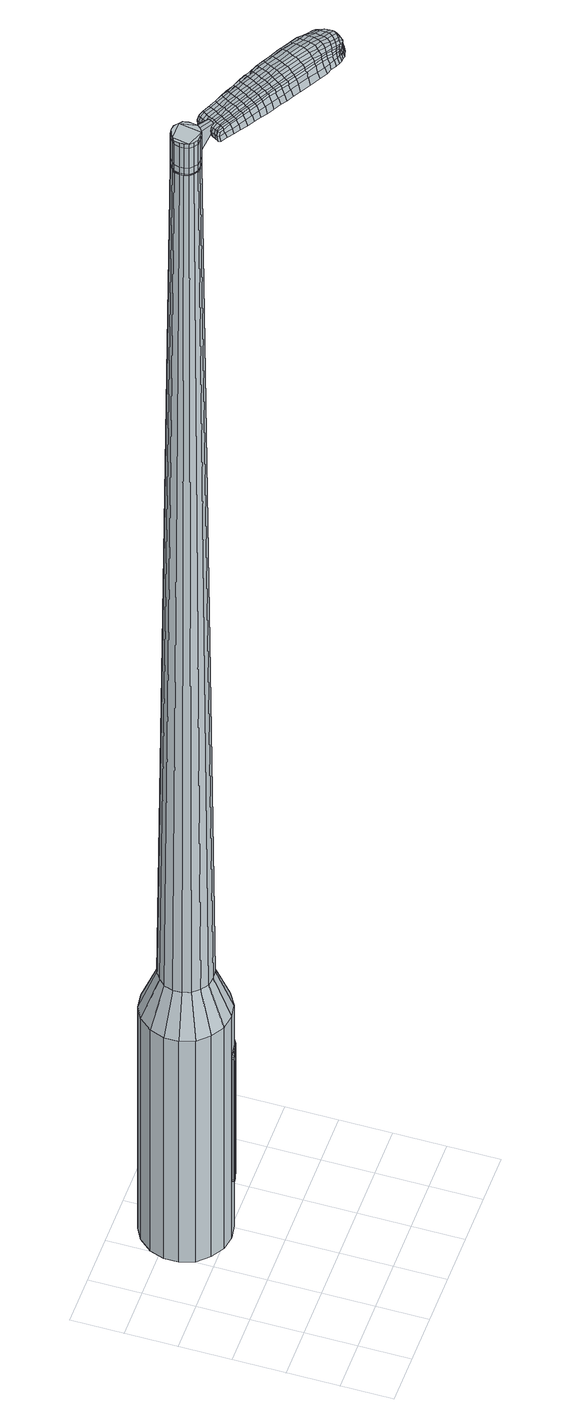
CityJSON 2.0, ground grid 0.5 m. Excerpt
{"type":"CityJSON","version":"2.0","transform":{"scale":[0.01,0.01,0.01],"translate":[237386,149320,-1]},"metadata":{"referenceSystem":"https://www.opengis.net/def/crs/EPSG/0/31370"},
"CityObjects":{
"object1":{"type":"GenericCityObject","attributes":{"cluster":741,"mean_distance_to_centroid":0.307,"new_centroid_x":237386.86,"new_centroid_y":149321.88,"mean_distance_to_camera":8.41,"H1":18.51,"H2":16.13,"Z_final":112.55,"cluster2":-1,"proj_x":237383.5,"proj_y":149327.69,"id_line":42199,"bearing_l":60.04,"distance":6.71,"orientation":"right","G_obj":330.04},"geometry":[{"type":"MultiSurface","lod":"2","boundaries":[[[0,1,2,3]],[[1,4,5,2]],[[4,6,7,5]],[[6,8,9,7]],[[8,10,11,9]],[[10,12,13,11]],[[12,14,15,13]],[[14,16,17,15]],[[16,18,19,17]],[[18,20,21,19]],[[20,22,23,21]],[[22,24,25,23]],[[24,26,27,25]],[[26,28,29,27]],[[28,30,31,29]],[[30,32,33,31]],[[32,34,35,33]],[[34,0,3,35]],[[36,37,38,39]],[[38,40,41,42]],[[41,43,42]],[[42,44,45,46]],[[45,47,46]],[[46,48,49,50]],[[49,51,50]],[[42,46,50,38]],[[50,52,39,38]],[[53,36,39]],[[2,5,7,35]],[[7,9,11,15]],[[11,13,15]],[[15,17,19,23]],[[19,21,23]],[[23,25,27,31]],[[27,29,31]],[[15,23,31,7]],[[31,33,35,7]],[[3,2,35]],[[1,0,54,55]],[[0,34,56,54]],[[34,32,57,56]],[[32,30,58,57]],[[30,28,59,58]],[[28,26,60,59]],[[26,24,61,60]],[[24,22,62,61]],[[22,20,63,62]],[[20,18,64,63]],[[18,16,65,64]],[[16,14,66,65]],[[14,12,67,66]],[[12,10,68,67]],[[10,8,69,68]],[[8,6,70,69]],[[6,4,71,70]],[[4,1,55,71]],[[55,54,72,73]],[[54,56,74,72]],[[56,57,75,74]],[[57,58,76,75]],[[58,59,77,76]],[[59,60,78,77]],[[60,61,79,78]],[[61,62,80,79]],[[62,63,81,80]],[[63,64,82,81]],[[64,65,83,82]],[[65,66,84,83]],[[66,67,85,84]],[[67,68,86,85]],[[68,69,87,86]],[[69,70,88,87]],[[70,71,89,88]],[[71,55,73,89]],[[90,91,92,93]],[[74,94,91,90]],[[75,95,94,74]],[[96,97,95,75]],[[98,99,97,96]],[[100,101,99,98]],[[102,103,101,100]],[[104,105,103,102]],[[106,107,105,104]],[[108,109,107,106]],[[83,110,109,108]],[[84,111,110,83]],[[112,113,111,84]],[[114,115,113,112]],[[116,117,115,114]],[[88,118,117,116]],[[119,120,118,88]],[[93,92,120,119]],[[121,122,123,124]],[[125,121,124,126]],[[127,125,126,128]],[[129,127,128,130]],[[131,129,130,132]],[[133,131,132,134]],[[135,133,134,136]],[[137,135,136,138]],[[139,137,138,140]],[[141,139,140,142]],[[143,141,142,144]],[[145,143,144,146]],[[147,145,146,148]],[[149,147,148,150]],[[151,149,150,152]],[[153,151,152,154]],[[73,72,90,93]],[[72,74,90]],[[76,96,75]],[[76,77,98,96]],[[77,78,100,98]],[[78,79,102,100]],[[79,80,104,102]],[[80,81,106,104]],[[81,82,108,106]],[[82,83,108]],[[85,112,84]],[[85,86,114,112]],[[86,87,116,114]],[[87,88,116]],[[89,119,88]],[[89,73,93,119]],[[155,156,92,91]],[[156,157,120,92]],[[157,118,120]],[[158,117,118]],[[158,159,115,117]],[[159,160,113,115]],[[160,111,113]],[[161,109,110]],[[161,162,107,109]],[[162,163,105,107]],[[163,164,103,105]],[[164,165,101,103]],[[165,166,99,101]],[[166,167,97,99]],[[167,95,97]],[[155,91,94]],[[39,52,153,168]],[[156,155,169,154]],[[53,39,168,122]],[[155,94,123,169]],[[36,53,122,121]],[[94,95,124,123]],[[37,36,121,125]],[[95,167,126,124]],[[38,37,125,127]],[[167,166,128,126]],[[40,38,127,129]],[[166,165,130,128]],[[41,40,129,131]],[[165,164,132,130]],[[43,41,131,133]],[[164,163,134,132]],[[42,43,133,135]],[[163,162,136,134]],[[44,42,135,137]],[[162,161,138,136]],[[45,44,137,139]],[[161,110,140,138]],[[47,45,139,141]],[[110,111,142,140]],[[46,47,141,143]],[[111,160,144,142]],[[48,46,143,145]],[[160,159,146,144]],[[49,48,145,147]],[[159,158,148,146]],[[51,49,147,149]],[[158,118,150,148]],[[50,51,149,151]],[[118,157,152,150]],[[52,50,151,153]],[[157,156,154,152]],[[153,154,170,171]],[[154,169,172,170]],[[169,123,173,172]],[[123,122,174,173]],[[122,168,175,174]],[[168,153,171,175]],[[176,177,178,179]],[[180,176,179,181]],[[176,180,182,183]],[[177,176,183,184]],[[185,186,187,188]],[[189,185,188,190]],[[185,189,191,192]],[[186,185,192,193]],[[194,195,196,197]],[[198,194,197,199]],[[194,198,200,201]],[[195,194,201,202]],[[203,204,205,206]],[[207,203,206,208]],[[203,207,209,210]],[[204,203,210,211]],[[212,213,214,215]],[[216,212,215,217]],[[212,216,218,219]],[[213,212,219,220]],[[221,222,223,224]],[[225,221,224,226]],[[221,225,227,228]],[[222,221,228,229]],[[230,231,232,233]],[[222,230,233,223]],[[230,222,229,234]],[[231,230,234,235]],[[236,237,238,239]],[[231,236,239,232]],[[236,231,235,240]],[[237,236,240,241]],[[242,180,181,243]],[[237,242,243,238]],[[242,237,241,244]],[[180,242,244,182]],[[245,246,247,248]],[[249,245,248,250]],[[245,249,251,252]],[[246,245,252,253]],[[254,255,256,257]],[[246,254,257,247]],[[254,246,253,258]],[[255,254,258,259]],[[260,261,262,263]],[[255,260,263,256]],[[260,255,259,264]],[[261,260,264,265]],[[266,267,268,269]],[[261,266,269,262]],[[266,261,265,270]],[[267,266,270,271]],[[272,177,184,273]],[[267,272,273,268]],[[272,267,271,274]],[[177,272,274,178]],[[275,276,277,278]],[[279,275,278,280]],[[275,279,281,282]],[[276,275,282,283]],[[284,285,286,287]],[[276,284,287,277]],[[284,276,283,288]],[[285,284,288,289]],[[290,291,292,293]],[[285,290,293,286]],[[290,285,289,294]],[[291,290,294,295]],[[296,189,190,297]],[[291,296,297,292]],[[296,291,295,298]],[[189,296,298,191]],[[299,300,301,302]],[[303,299,302,304]],[[299,303,305,306]],[[300,299,306,307]],[[308,309,310,311]],[[300,308,311,301]],[[308,300,307,312]],[[309,308,312,313]],[[314,315,316,317]],[[309,314,317,310]],[[314,309,313,318]],[[315,314,318,319]],[[320,321,322,323]],[[315,320,323,316]],[[320,315,319,324]],[[321,320,324,325]],[[326,186,193,327]],[[321,326,327,322]],[[326,321,325,328]],[[186,326,328,187]],[[329,215,214,330]],[[331,329,330,332]],[[329,331,333,334]],[[215,329,334,217]],[[335,331,332,336]],[[337,335,336,338]],[[335,337,339,340]],[[331,335,340,333]],[[341,337,338,342]],[[343,341,342,344]],[[341,343,345,346]],[[337,341,346,339]],[[347,343,344,348]],[[349,347,348,350]],[[347,349,351,352]],[[343,347,352,345]],[[353,349,350,354]],[[204,353,354,205]],[[353,204,211,355]],[[349,353,355,351]],[[356,357,202,201]],[[358,356,201,200]],[[356,358,359,360]],[[357,356,360,361]],[[362,363,361,360]],[[364,362,360,359]],[[362,364,365,366]],[[363,362,366,367]],[[368,369,367,366]],[[370,368,366,365]],[[368,370,371,372]],[[369,368,372,373]],[[374,375,373,372]],[[376,374,372,371]],[[374,376,209,207]],[[375,374,207,208]],[[377,378,379,380]],[[279,377,380,281]],[[377,279,280,381]],[[378,377,381,382]],[[383,198,199,384]],[[378,383,384,379]],[[383,378,382,385]],[[198,383,385,200]],[[386,387,388,389]],[[225,386,389,227]],[[386,225,226,390]],[[387,386,390,391]],[[392,393,394,395]],[[387,392,395,388]],[[392,387,391,396]],[[393,392,396,397]],[[398,195,202,399]],[[393,398,399,394]],[[398,393,397,400]],[[195,398,400,196]],[[401,402,403,404]],[[183,401,404,184]],[[401,183,182,405]],[[402,401,405,406]],[[407,408,409,410]],[[402,407,410,403]],[[407,402,406,411]],[[408,407,411,412]],[[413,206,205,414]],[[408,413,414,409]],[[413,408,412,415]],[[206,413,415,208]],[[416,417,418,419]],[[188,416,419,190]],[[416,188,187,420]],[[417,416,420,421]],[[422,210,209,423]],[[417,422,423,418]],[[422,417,421,424]],[[210,422,424,211]],[[425,426,427,428]],[[303,425,428,305]],[[425,303,304,429]],[[426,425,429,430]],[[431,216,217,432]],[[426,431,432,427]],[[431,426,430,433]],[[216,431,433,218]],[[434,435,436,437]],[[249,434,437,251]],[[434,249,250,438]],[[435,434,438,439]],[[440,441,442,443]],[[435,440,443,436]],[[440,435,439,444]],[[441,440,444,445]],[[446,213,220,447]],[[441,446,447,442]],[[446,441,445,448]],[[213,446,448,214]],[[449,450,439,438]],[[248,449,438,250]],[[449,248,247,451]],[[450,449,451,452]],[[453,454,445,444]],[[450,453,444,439]],[[453,450,452,455]],[[454,453,455,456]],[[457,330,214,448]],[[454,457,448,445]],[[457,454,456,458]],[[330,457,458,332]],[[459,460,461,462]],[[306,459,462,307]],[[459,306,305,428]],[[460,459,428,427]],[[463,334,333,464]],[[460,463,464,461]],[[463,460,427,432]],[[334,463,432,217]],[[465,466,452,451]],[[257,465,451,247]],[[465,257,256,467]],[[466,465,467,468]],[[469,470,456,455]],[[466,469,455,452]],[[469,466,468,471]],[[470,469,471,472]],[[473,336,332,458]],[[470,473,458,456]],[[473,470,472,474]],[[336,473,474,338]],[[475,476,477,478]],[[312,475,478,313]],[[475,312,307,462]],[[476,475,462,461]],[[479,340,339,480]],[[476,479,480,477]],[[479,476,461,464]],[[340,479,464,333]],[[481,482,468,467]],[[263,481,467,256]],[[481,263,262,483]],[[482,481,483,484]],[[485,486,472,471]],[[482,485,471,468]],[[485,482,484,487]],[[486,485,487,488]],[[489,342,338,474]],[[486,489,474,472]],[[489,486,488,490]],[[342,489,490,344]],[[491,492,493,494]],[[318,491,494,319]],[[491,318,313,478]],[[492,491,478,477]],[[495,346,345,496]],[[492,495,496,493]],[[495,492,477,480]],[[346,495,480,339]],[[497,498,484,483]],[[269,497,483,262]],[[497,269,268,499]],[[498,497,499,500]],[[501,502,488,487]],[[498,501,487,484]],[[501,498,500,503]],[[502,501,503,504]],[[505,348,344,490]],[[502,505,490,488]],[[505,502,504,506]],[[348,505,506,350]],[[507,508,509,510]],[[324,507,510,325]],[[507,324,319,494]],[[508,507,494,493]],[[511,352,351,512]],[[508,511,512,509]],[[511,508,493,496]],[[352,511,496,345]],[[513,514,500,499]],[[273,513,499,268]],[[513,273,184,404]],[[514,513,404,403]],[[515,516,504,503]],[[514,515,503,500]],[[515,514,403,410]],[[516,515,410,409]],[[517,354,350,506]],[[516,517,506,504]],[[517,516,409,414]],[[354,517,414,205]],[[518,519,421,420]],[[328,518,420,187]],[[518,328,325,510]],[[519,518,510,509]],[[520,355,211,424]],[[519,520,424,421]],[[520,519,509,512]],[[355,520,512,351]],[[521,522,382,381]],[[278,521,381,280]],[[521,278,277,523]],[[522,521,523,524]],[[525,358,200,385]],[[522,525,385,382]],[[525,522,524,526]],[[358,525,526,359]],[[527,528,529,530]],[[228,527,530,229]],[[527,228,227,389]],[[528,527,389,388]],[[531,532,533,534]],[[528,531,534,529]],[[531,528,388,395]],[[532,531,395,394]],[[535,357,361,536]],[[532,535,536,533]],[[535,532,394,399]],[[357,535,399,202]],[[537,538,524,523]],[[287,537,523,277]],[[537,287,286,539]],[[538,537,539,540]],[[541,364,359,526]],[[538,541,526,524]],[[541,538,540,542]],[[364,541,542,365]],[[543,544,545,546]],[[234,543,546,235]],[[543,234,229,530]],[[544,543,530,529]],[[547,548,549,550]],[[544,547,550,545]],[[547,544,529,534]],[[548,547,534,533]],[[551,363,367,552]],[[548,551,552,549]],[[551,548,533,536]],[[363,551,536,361]],[[553,554,540,539]],[[293,553,539,286]],[[553,293,292,555]],[[554,553,555,556]],[[557,370,365,542]],[[554,557,542,540]],[[557,554,556,558]],[[370,557,558,371]],[[559,560,561,562]],[[240,559,562,241]],[[559,240,235,546]],[[560,559,546,545]],[[563,564,565,566]],[[560,563,566,561]],[[563,560,545,550]],[[564,563,550,549]],[[567,369,373,568]],[[564,567,568,565]],[[567,564,549,552]],[[369,567,552,367]],[[569,570,556,555]],[[297,569,555,292]],[[569,297,190,419]],[[570,569,419,418]],[[571,376,371,558]],[[570,571,558,556]],[[571,570,418,423]],[[376,571,423,209]],[[572,573,406,405]],[[244,572,405,182]],[[572,244,241,562]],[[573,572,562,561]],[[574,575,412,411]],[[573,574,411,406]],[[574,573,561,566]],[[575,574,566,565]],[[576,375,208,415]],[[575,576,415,412]],[[576,575,565,568]],[[375,576,568,373]],[[577,578,579,580]],[[580,579,581,582]],[[583,581,579,584]],[[584,579,578,585]],[[586,587,588,589]],[[589,588,590,591]],[[592,590,588,593]],[[593,588,587,594]],[[595,596,597,598]],[[598,597,599,600]],[[601,599,597,602]],[[602,597,596,603]],[[604,605,606,607]],[[607,606,608,609]],[[610,608,606,611]],[[611,606,605,612]],[[613,614,615,616]],[[616,615,617,618]],[[619,617,615,620]],[[620,615,614,621]],[[622,623,624,625]],[[625,624,626,627]],[[628,626,624,629]],[[629,624,623,630]],[[631,632,633,634]],[[634,633,623,622]],[[630,623,633,635]],[[635,633,632,636]],[[637,638,639,640]],[[640,639,632,631]],[[636,632,639,641]],[[641,639,638,642]],[[582,581,643,644]],[[644,643,638,637]],[[642,638,643,645]],[[645,643,581,583]],[[646,647,648,649]],[[649,648,650,651]],[[652,650,648,653]],[[653,648,647,654]],[[655,656,657,658]],[[658,657,647,646]],[[654,647,657,659]],[[659,657,656,660]],[[661,662,663,664]],[[664,663,656,655]],[[660,656,663,665]],[[665,663,662,666]],[[667,668,669,670]],[[670,669,662,661]],[[666,662,669,671]],[[671,669,668,672]],[[585,578,673,674]],[[674,673,668,667]],[[672,668,673,675]],[[675,673,578,577]],[[676,677,678,679]],[[679,678,680,681]],[[682,680,678,683]],[[683,678,677,684]],[[685,686,687,688]],[[688,687,677,676]],[[684,677,687,689]],[[689,687,686,690]],[[691,692,693,694]],[[694,693,686,685]],[[690,686,693,695]],[[695,693,692,696]],[[591,590,697,698]],[[698,697,692,691]],[[696,692,697,699]],[[699,697,590,592]],[[700,701,702,703]],[[703,702,704,705]],[[706,704,702,707]],[[707,702,701,708]],[[709,710,711,712]],[[712,711,701,700]],[[708,701,711,713]],[[713,711,710,714]],[[715,716,717,718]],[[718,717,710,709]],[[714,710,717,719]],[[719,717,716,720]],[[721,722,723,724]],[[724,723,716,715]],[[720,716,723,725]],[[725,723,722,726]],[[594,587,727,728]],[[728,727,722,721]],[[726,722,727,729]],[[729,727,587,586]],[[613,616,730,731]],[[731,730,732,733]],[[734,732,730,735]],[[735,730,616,618]],[[733,732,736,737]],[[737,736,738,739]],[[740,738,736,741]],[[741,736,732,734]],[[739,738,742,743]],[[743,742,744,745]],[[746,744,742,747]],[[747,742,738,740]],[[745,744,748,749]],[[749,748,750,751]],[[752,750,748,753]],[[753,748,744,746]],[[751,750,754,755]],[[755,754,605,604]],[[612,605,754,756]],[[756,754,750,752]],[[603,757,758,602]],[[602,758,759,601]],[[760,759,758,761]],[[761,758,757,762]],[[762,763,764,761]],[[761,764,765,760]],[[766,765,764,767]],[[767,764,763,768]],[[768,769,770,767]],[[767,770,771,766]],[[772,771,770,773]],[[773,770,769,774]],[[774,775,776,773]],[[773,776,777,772]],[[610,777,776,608]],[[608,776,775,609]],[[778,779,780,781]],[[781,780,680,682]],[[681,680,780,782]],[[782,780,779,783]],[[600,599,784,785]],[[785,784,779,778]],[[783,779,784,786]],[[786,784,599,601]],[[787,788,789,790]],[[790,789,626,628]],[[627,626,789,791]],[[791,789,788,792]],[[793,794,795,796]],[[796,795,788,787]],[[792,788,795,797]],[[797,795,794,798]],[[603,596,799,800]],[[800,799,794,793]],[[798,794,799,801]],[[801,799,596,595]],[[802,803,804]],[[804,803,584,585]],[[583,584,803,805]],[[805,803,806]],[[807,808,809,810]],[[810,809,803,802]],[[806,803,809,811]],[[811,809,808,812]],[[604,607,813,814]],[[814,813,808,807]],[[812,808,813,815]],[[815,813,607,609]],[[816,817,818,819]],[[819,818,589,591]],[[586,589,818,820]],[[820,818,817,821]],[[610,611,822,823]],[[823,822,817,816]],[[821,817,822,824]],[[824,822,611,612]],[[825,826,704,827]],[[827,704,706]],[[705,704,828]],[[828,704,826,829]],[[618,617,830,831]],[[831,830,826,825]],[[829,826,830,832]],[[832,830,617,619]],[[833,834,835,836]],[[836,835,650,652]],[[651,650,835,837]],[[837,835,834,838]],[[839,840,841,842]],[[842,841,834,833]],[[838,834,841,843]],[[843,841,840,844]],[[621,614,845,846]],[[846,845,840,839]],[[844,840,845,847]],[[847,845,614,613]],[[838,848,849,837]],[[837,849,649,651]],[[646,649,849,850]],[[850,849,848,851]],[[844,852,853,843]],[[843,853,848,838]],[[851,848,853,854]],[[854,853,852,855]],[[613,731,856,847]],[[847,856,852,844]],[[855,852,856,857]],[[857,856,731,733]],[[858,859,860,861]],[[861,860,707,708]],[[706,707,860,827]],[[827,860,859,825]],[[734,735,862,863]],[[863,862,859,858]],[[825,859,862,831]],[[831,862,735,618]],[[851,864,865,850]],[[850,865,658,646]],[[655,658,865,866]],[[865,864,866]],[[855,867,868,854]],[[854,868,864,851]],[[866,864,868,869]],[[869,868,867,870]],[[733,737,871,857]],[[857,871,867,855]],[[870,867,871,872]],[[872,871,737,739]],[[873,874,875,876]],[[876,875,713,714]],[[708,713,875,861]],[[861,875,874,858]],[[740,741,877,878]],[[878,877,874,873]],[[858,874,877,863]],[[863,877,741,734]],[[879,880,866]],[[866,880,664,655]],[[661,664,880,881]],[[881,880,879,882]],[[870,883,884,869]],[[869,884,879,866]],[[882,879,884,885]],[[885,884,883,886]],[[739,743,887,872]],[[872,887,883,870]],[[886,883,887,888]],[[888,887,743,745]],[[889,890,891,892]],[[892,891,719,720]],[[714,719,891,876]],[[876,891,890,873]],[[746,747,893,894]],[[894,893,890,889]],[[873,890,893,878]],[[878,893,747,740]],[[882,895,896,881]],[[881,896,670,661]],[[667,670,896,897]],[[897,896,895,898]],[[886,899,900,885]],[[885,900,895,882]],[[898,895,900,901]],[[901,900,899,902]],[[745,749,903,888]],[[888,903,899,886]],[[902,899,903,904]],[[904,903,749,751]],[[905,906,907,908]],[[908,907,725,726]],[[720,725,907,892]],[[892,907,906,889]],[[752,753,909,910]],[[910,909,906,905]],[[889,906,909,894]],[[894,909,753,746]],[[898,911,912,897]],[[897,912,674,667]],[[585,674,912,804]],[[804,912,911,802]],[[902,913,914,901]],[[901,914,911,898]],[[802,911,914,810]],[[810,914,913,807]],[[751,755,915,904]],[[904,915,913,902]],[[807,913,915,814]],[[814,915,755,604]],[[821,916,917,820]],[[820,917,729,586]],[[726,729,917,908]],[[908,917,916,905]],[[612,756,918,824]],[[824,918,916,821]],[[905,916,918,910]],[[910,918,756,752]],[[783,919,920,782]],[[782,920,679,681]],[[676,679,920,921]],[[921,920,919,922]],[[601,759,923,786]],[[786,923,919,783]],[[922,919,923,924]],[[924,923,759,760]],[[925,926,927,928]],[[928,927,629,630]],[[628,629,927,790]],[[790,927,926,787]],[[929,930,931,932]],[[932,931,926,925]],[[787,926,931,796]],[[796,931,930,793]],[[762,757,933,934]],[[934,933,930,929]],[[793,930,933,800]],[[800,933,757,603]],[[922,935,936,921]],[[921,936,688,676]],[[685,688,936,937]],[[937,936,935,938]],[[760,765,939,924]],[[924,939,935,922]],[[938,935,939,940]],[[940,939,765,766]],[[941,942,943,944]],[[944,943,635,636]],[[630,635,943,928]],[[928,943,942,925]],[[945,946,947,948]],[[948,947,942,941]],[[925,942,947,932]],[[932,947,946,929]],[[768,763,949,950]],[[950,949,946,945]],[[929,946,949,934]],[[934,949,763,762]],[[938,951,952,937]],[[937,952,694,685]],[[691,694,952,953]],[[953,952,951,954]],[[766,771,955,940]],[[940,955,951,938]],[[954,951,955,956]],[[956,955,771,772]],[[957,958,959,960]],[[960,959,641,642]],[[636,641,959,944]],[[944,959,958,941]],[[961,962,963,964]],[[964,963,958,957]],[[941,958,963,948]],[[948,963,962,945]],[[774,769,965,966]],[[966,965,962,961]],[[945,962,965,950]],[[950,965,769,768]],[[954,967,968,953]],[[953,968,698,691]],[[591,698,968,819]],[[819,968,967,816]],[[772,777,969,956]],[[956,969,967,954]],[[816,967,969,823]],[[823,969,777,610]],[[806,970,971,805]],[[805,971,645,583]],[[642,645,971,960]],[[960,971,970,957]],[[812,972,973,811]],[[811,973,970,806]],[[957,970,973,964]],[[964,973,972,961]],[[609,775,974,815]],[[815,974,972,812]],[[961,972,974,966]],[[966,974,775,774]],[[577,580,179,178]],[[580,582,181,179]],[[592,593,192,191]],[[593,594,193,192]],[[595,598,197,196]],[[598,600,199,197]],[[619,620,219,218]],[[620,621,220,219]],[[622,625,224,223]],[[625,627,226,224]],[[631,634,233,232]],[[634,622,223,233]],[[637,640,239,238]],[[640,631,232,239]],[[582,644,243,181]],[[644,637,238,243]],[[652,653,252,251]],[[653,654,253,252]],[[654,659,258,253]],[[659,660,259,258]],[[660,665,264,259]],[[665,666,265,264]],[[666,671,270,265]],[[671,672,271,270]],[[672,675,274,271]],[[675,577,178,274]],[[682,683,282,281]],[[683,684,283,282]],[[684,689,288,283]],[[689,690,289,288]],[[690,695,294,289]],[[695,696,295,294]],[[696,699,298,295]],[[699,592,191,298]],[[700,703,302,301]],[[703,705,304,302]],[[709,712,311,310]],[[712,700,301,311]],[[715,718,317,316]],[[718,709,310,317]],[[721,724,323,322]],[[724,715,316,323]],[[594,728,327,193]],[[728,721,322,327]],[[778,781,380,379]],[[781,682,281,380]],[[600,785,384,199]],[[785,778,379,384]],[[627,791,390,226]],[[791,792,391,390]],[[792,797,396,391]],[[797,798,397,396]],[[798,801,400,397]],[[801,595,196,400]],[[705,828,429,304]],[[828,829,430,429]],[[829,832,433,430]],[[832,619,218,433]],[[833,836,437,436]],[[836,652,251,437]],[[839,842,443,442]],[[842,833,436,443]],[[621,846,447,220]],[[846,839,442,447]],[[975,976,977,978]],[[979,980,978,977]],[[981,982,983,984]],[[985,986,987,988]],[[976,989,990,977]],[[991,979,977,990]],[[992,981,984,993]],[[994,995,986,985]],[[989,996,997,990]],[[997,998,991,990]],[[999,992,993,1000]],[[1001,995,994,1002]],[[996,1003,1004,997]],[[1004,1005,998,997]],[[1006,999,1000,1007]],[[1008,1001,1002,1009]],[[1010,1011,1012,1013]],[[1014,1015,1011,1010]],[[1014,1016,1017,1015]],[[1016,1018,1019,1017]],[[1020,1021,1022,1023]],[[1024,1025,1021,1020]],[[1026,1027,1025,1024]],[[1028,1029,1027,1026]],[[1023,1012,1011,1020]],[[1020,1011,1015,1024]],[[1015,1017,1026,1024]],[[1017,1019,1028,1026]],[[984,983,980,979]],[[993,984,979,991]],[[998,1000,993,991]],[[1005,1007,1000,998]],[[985,988,982,981]],[[994,985,981,992]],[[1002,994,992,999]],[[1009,1002,999,1006]],[[986,1010,1013,987]],[[995,1014,1010,986]],[[1016,1014,995,1001]],[[1018,1016,1001,1008]],[[1030,1031,1032,1033]],[[1032,1034,1035,1036]],[[1032,1036,1037,1038]],[[1032,1038,1033]],[[1039,1030,1033,1040]],[[1041,1040,1033,1042]],[[1043,1042,1033]],[[1044,1032,1031,1045]],[[1046,1044,1045,1047]],[[1048,1046,1047,1049]],[[1050,1048,1049,1051]],[[1052,1050,1051,1053]],[[1053,1054,1055,1056]],[[1053,1056,1057,1058]],[[1053,1058,1059,1060]],[[1059,1061,1062,1063]],[[1059,1063,1064,1065]],[[1059,1065,1060]],[[1053,1060,1052]],[[1066,1067,1031,1030]],[[1068,1069,1034,1032]],[[1070,1071,1043,1033]],[[1067,1072,1045,1031]],[[1073,1068,1032,1044]],[[1072,1074,1047,1045]],[[1075,1073,1044,1046]],[[1074,1076,1049,1047]],[[1077,1075,1046,1048]],[[1076,1078,1051,1049]],[[1079,1077,1048,1050]],[[1078,1080,1053,1051]],[[1081,1079,1050,1052]],[[1080,1082,1054,1053]],[[1083,1084,1061,1059]],[[1085,1081,1052,1060]],[[1055,1054,1082,1086]],[[1056,1055,1086,1087]],[[1057,1056,1087,1088]],[[1058,1057,1088,1089]],[[1059,1058,1089,1083]],[[1090,1066,1030,1039]],[[1091,1090,1039,1040]],[[1092,1091,1040,1041]],[[1093,1092,1041,1042]],[[1071,1093,1042,1043]],[[1035,1034,1069,1094]],[[1062,1061,1084,1095]],[[1036,1035,1094,1096]],[[1037,1036,1096,1097]],[[1038,1037,1097,1098]],[[1033,1038,1098,1070]],[[1063,1062,1095,1099]],[[1064,1063,1099,1100]],[[1065,1064,1100,1101]],[[1060,1065,1101,1085]]]}]}
},
"vertices":[
[125,167,384],[115,156,384],[115,156,96],[125,167,96],[102,148,384],[102,148,96],[88,146,384],[88,146,96],[74,148,384],[74,148,96],[61,156,384],[61,156,96],[51,167,384],[51,167,96],[46,181,384],[46,181,96],[46,195,384],[46,195,96],[51,209,384],[51,209,96],[61,221,384],[61,221,96],[73,228,384],[73,228,96],[88,230,384],[88,230,96],[102,228,384],[102,228,96],[115,221,384],[115,221,96],[125,209,384],[125,209,96],[130,196,384],[130,196,96],[130,181,384],[130,181,96],[101,190,1524],[100,195,1524],[97,198,1524],[100,181,1524],[93,201,1524],[88,202,1524],[79,198,1524],[83,201,1524],[76,195,1524],[75,190,1524],[76,181,1524],[75,186,1524],[79,178,1524],[83,175,1524],[93,175,1524],[88,175,1524],[97,178,1524],[101,186,1524],[110,176,429],[104,169,429],[113,184,429],[113,193,429],[110,201,429],[104,207,429],[97,212,429],[88,213,429],[79,212,429],[72,207,429],[66,201,429],[63,192,429],[63,184,429],[66,176,429],[72,169,429],[79,164,429],[88,163,429],[97,164,429],[100,181,1483],[97,178,1483],[101,186,1483],[101,190,1483],[100,195,1483],[97,198,1483],[93,201,1483],[88,202,1483],[83,201,1483],[79,198,1483],[76,195,1483],[75,190,1483],[75,186,1483],[76,181,1483],[79,178,1483],[83,175,1483],[88,175,1483],[93,175,1483],[99,182,1483],[99,182,1485],[96,178,1485],[96,178,1483],[101,186,1485],[101,190,1485],[99,195,1483],[99,195,1485],[96,198,1483],[96,198,1485],[92,200,1483],[92,200,1485],[88,201,1483],[88,201,1485],[84,200,1483],[84,200,1485],[80,198,1483],[80,198,1485],[77,195,1483],[77,195,1485],[75,190,1485],[75,186,1485],[77,182,1483],[77,182,1485],[80,178,1483],[80,178,1485],[84,176,1483],[84,176,1485],[88,175,1485],[92,176,1483],[92,176,1485],[101,190,1519],[101,186,1519],[101,186,1493],[101,190,1493],[100,195,1519],[100,195,1493],[97,198,1519],[97,198,1493],[93,201,1519],[93,201,1493],[88,202,1519],[88,202,1493],[83,201,1519],[83,201,1493],[79,198,1519],[79,198,1493],[76,195,1519],[76,195,1493],[75,190,1519],[75,190,1493],[75,186,1519],[75,186,1493],[76,181,1519],[76,181,1493],[79,178,1519],[79,178,1493],[83,175,1519],[83,175,1493],[88,175,1519],[88,175,1493],[93,175,1519],[93,175,1493],[97,178,1519],[97,178,1493],[100,181,1485],[97,178,1485],[93,175,1485],[83,175,1485],[79,178,1485],[76,181,1485],[76,195,1485],[79,198,1485],[83,201,1485],[88,202,1485],[93,201,1485],[97,198,1485],[100,195,1485],[100,181,1519],[100,181,1493],[114,169,1513],[114,169,1518],[116,172,1513],[117,175,1513],[117,175,1518],[116,172,1518],[170,118,1519],[164,122,1518],[165,120,1509],[171,116,1510],[178,114,1519],[178,112,1510],[177,115,1526],[170,120,1525],[164,124,1525],[190,151,1519],[183,155,1518],[182,154,1525],[188,151,1525],[197,147,1519],[196,146,1526],[199,148,1510],[192,152,1510],[185,155,1509],[244,100,1519],[243,96,1519],[243,96,1513],[245,99,1513],[246,104,1519],[246,103,1513],[244,104,1524],[243,100,1524],[241,97,1524],[180,137,1530],[174,140,1529],[172,137,1529],[179,134,1530],[188,132,1531],[186,129,1531],[190,135,1530],[182,140,1530],[176,143,1529],[110,177,1512],[109,174,1512],[110,174,1517],[111,176,1517],[112,179,1512],[113,178,1517],[113,179,1506],[111,176,1506],[110,174,1506],[222,90,1519],[219,91,1519],[219,89,1512],[222,88,1512],[225,89,1518],[225,88,1512],[224,90,1522],[223,91,1523],[220,92,1524],[215,93,1519],[210,95,1519],[210,94,1512],[215,91,1512],[215,94,1524],[210,97,1525],[204,98,1519],[197,102,1519],[198,100,1511],[205,96,1511],[204,100,1526],[198,104,1526],[188,108,1519],[188,106,1510],[188,109,1526],[108,159,1513],[115,154,1513],[115,156,1518],[108,160,1517],[104,162,1512],[105,162,1516],[104,161,1506],[109,157,1507],[115,153,1507],[121,150,1514],[127,146,1515],[127,148,1520],[121,152,1519],[121,149,1507],[128,144,1507],[134,142,1515],[140,138,1516],[140,140,1522],[133,144,1521],[134,140,1508],[140,136,1508],[146,134,1517],[152,130,1517],[152,132,1524],[146,136,1523],[146,132,1508],[152,128,1509],[158,126,1518],[158,128,1524],[159,124,1509],[241,120,1519],[238,122,1519],[237,121,1524],[240,119,1523],[243,119,1518],[242,118,1522],[244,119,1512],[242,121,1512],[240,123,1512],[234,125,1519],[229,128,1519],[228,128,1525],[233,124,1524],[236,126,1512],[231,129,1512],[224,132,1519],[218,136,1519],[216,135,1526],[223,131,1526],[226,132,1511],[219,136,1511],[208,142,1519],[206,141,1526],[209,142,1510],[124,185,1513],[130,181,1513],[132,182,1507],[125,185,1507],[119,187,1512],[120,187,1506],[119,186,1516],[123,184,1517],[129,181,1518],[137,178,1514],[144,175,1515],[146,175,1507],[139,179,1507],[136,177,1519],[143,174,1520],[151,171,1515],[157,168,1516],[159,169,1508],[152,172,1508],[149,171,1521],[156,167,1522],[164,165,1517],[170,161,1517],[172,162,1509],[166,165,1508],[162,164,1523],[169,161,1524],[177,158,1518],[179,159,1509],[175,157,1524],[116,173,1519],[115,171,1519],[122,170,1520],[121,167,1520],[124,172,1520],[117,176,1519],[129,166,1522],[127,164,1522],[135,162,1523],[134,160,1523],[137,165,1523],[130,168,1521],[142,159,1524],[140,156,1524],[148,155,1525],[147,152,1525],[150,158,1525],[143,161,1524],[155,151,1526],[153,149,1526],[161,147,1527],[160,145,1527],[163,150,1527],[156,154,1526],[167,144,1528],[166,141,1528],[169,147,1528],[241,102,1527],[239,99,1527],[242,106,1526],[238,108,1527],[237,104,1528],[235,101,1528],[231,107,1529],[229,104,1529],[232,111,1528],[226,115,1530],[225,111,1530],[223,108,1530],[218,115,1531],[217,111,1531],[220,118,1530],[212,123,1531],[211,119,1531],[209,116,1531],[199,126,1531],[198,123,1531],[201,129,1531],[244,117,1518],[245,114,1519],[246,114,1513],[245,117,1513],[242,117,1523],[243,114,1523],[246,109,1519],[247,109,1513],[244,109,1524],[227,89,1518],[230,89,1518],[229,90,1523],[226,90,1523],[227,87,1513],[230,88,1513],[233,90,1519],[237,92,1519],[236,92,1524],[232,91,1523],[234,89,1513],[238,91,1513],[240,94,1519],[239,95,1524],[241,93,1513],[171,121,1528],[172,123,1528],[166,127,1528],[165,125,1527],[178,117,1528],[179,118,1529],[173,125,1529],[175,128,1530],[169,132,1529],[167,129,1528],[181,121,1529],[183,123,1530],[177,131,1530],[171,135,1529],[185,126,1531],[187,149,1528],[186,147,1529],[194,143,1529],[195,145,1528],[181,153,1527],[180,151,1528],[184,144,1529],[192,139,1530],[178,147,1528],[116,187,1512],[115,185,1512],[116,184,1517],[117,186,1517],[117,187,1506],[116,186,1506],[114,182,1512],[114,181,1517],[115,182,1506],[103,164,1512],[104,165,1512],[104,164,1506],[103,163,1506],[104,164,1517],[105,165,1517],[105,167,1512],[106,170,1512],[107,169,1506],[105,166,1506],[106,167,1517],[107,169,1517],[108,172,1512],[108,171,1506],[109,172,1517],[109,161,1519],[110,163,1519],[115,157,1520],[116,159,1520],[111,164,1519],[112,167,1519],[117,161,1520],[118,163,1520],[113,169,1519],[120,165,1520],[122,183,1519],[121,182,1519],[127,178,1520],[128,180,1520],[119,179,1519],[126,175,1520],[121,153,1521],[122,155,1521],[128,149,1522],[129,151,1522],[123,157,1521],[125,159,1521],[130,153,1522],[131,155,1523],[126,161,1522],[133,157,1523],[135,176,1521],[134,175,1521],[141,171,1522],[142,173,1522],[132,172,1521],[139,168,1522],[134,145,1523],[135,147,1523],[140,141,1524],[141,143,1524],[136,149,1523],[137,151,1524],[142,145,1525],[144,147,1525],[139,154,1524],[145,150,1525],[148,169,1523],[147,168,1523],[154,164,1524],[155,166,1524],[145,165,1524],[152,161,1525],[146,137,1525],[147,139,1525],[153,133,1526],[153,135,1526],[149,141,1526],[150,143,1526],[155,137,1527],[156,140,1527],[152,146,1526],[158,142,1527],[161,163,1525],[160,161,1525],[167,157,1526],[168,159,1526],[158,158,1526],[165,154,1527],[159,129,1527],[160,131,1527],[161,133,1527],[163,136,1528],[164,138,1528],[174,156,1527],[173,154,1527],[171,151,1528],[240,118,1525],[241,115,1525],[237,120,1526],[238,117,1526],[242,111,1526],[238,113,1527],[224,91,1525],[227,92,1525],[223,93,1526],[221,93,1525],[230,92,1525],[233,94,1526],[229,96,1527],[226,94,1526],[236,96,1526],[232,98,1527],[233,123,1526],[233,120,1527],[228,126,1527],[228,124,1528],[233,116,1528],[227,120,1529],[216,95,1526],[218,96,1527],[213,99,1528],[211,98,1527],[221,97,1527],[224,99,1528],[218,102,1529],[215,100,1528],[227,101,1528],[221,105,1530],[223,130,1528],[222,127,1529],[216,134,1528],[215,131,1529],[221,123,1529],[214,127,1530],[205,101,1528],[207,102,1528],[200,106,1529],[198,105,1528],[209,103,1529],[212,106,1530],[204,110,1530],[202,108,1530],[214,108,1530],[207,113,1531],[205,139,1529],[205,137,1529],[203,133,1530],[188,111,1528],[190,112,1529],[192,114,1530],[194,117,1530],[196,120,1531],[166,122,1509],[165,124,1518],[171,120,1518],[172,118,1509],[179,115,1519],[179,113,1510],[179,117,1525],[171,122,1525],[165,125,1525],[181,152,1525],[182,153,1518],[189,150,1518],[187,149,1525],[196,146,1519],[195,145,1525],[198,146,1510],[191,150,1509],[184,154,1509],[242,97,1513],[241,98,1519],[242,101,1519],[243,100,1513],[243,104,1519],[244,104,1513],[242,105,1524],[241,101,1524],[240,98,1524],[173,137,1528],[174,140,1528],[181,136,1529],[179,134,1529],[188,132,1529],[187,129,1529],[190,135,1529],[182,139,1529],[176,143,1528],[112,173,1516],[111,173,1512],[112,176,1512],[113,175,1516],[114,178,1512],[114,177,1516],[115,178,1506],[113,175,1506],[112,173,1506],[220,91,1512],[220,93,1519],[223,92,1518],[223,90,1512],[225,91,1518],[225,90,1512],[225,92,1522],[223,93,1523],[220,94,1523],[211,95,1512],[210,97,1519],[216,95,1519],[216,93,1512],[216,96,1524],[211,99,1525],[199,102,1511],[198,104,1519],[205,100,1519],[206,98,1511],[205,101,1525],[198,105,1526],[189,109,1519],[189,107,1510],[189,111,1526],[116,157,1518],[116,156,1513],[110,160,1513],[110,161,1517],[106,163,1512],[107,163,1515],[106,162,1506],[110,159,1506],[116,155,1507],[128,149,1520],[128,148,1514],[122,152,1514],[122,153,1519],[122,150,1507],[129,146,1507],[141,141,1522],[141,140,1516],[135,144,1515],[135,145,1521],[135,142,1508],[141,138,1508],[153,133,1523],[153,131,1517],[147,135,1516],[147,137,1522],[147,134,1508],[154,130,1508],[159,128,1517],[159,129,1524],[160,126,1509],[236,120,1523],[237,121,1519],[239,119,1518],[238,118,1523],[241,117,1518],[240,117,1522],[242,118,1512],[241,120,1512],[238,121,1512],[227,126,1525],[228,127,1519],[233,124,1519],[232,123,1524],[235,124,1512],[230,127,1512],[215,133,1526],[217,134,1519],[223,130,1519],[222,129,1525],[225,131,1511],[218,135,1511],[207,140,1519],[205,139,1526],[208,140,1510],[131,180,1507],[130,180,1513],[123,183,1513],[124,183,1506],[118,185,1512],[120,185,1506],[119,184,1515],[122,182,1517],[129,179,1518],[145,173,1507],[143,173,1514],[136,176,1514],[138,177,1507],[135,176,1519],[142,172,1520],[158,167,1508],[156,166,1516],[150,170,1515],[151,170,1508],[148,169,1521],[155,165,1522],[171,160,1508],[170,160,1517],[163,163,1516],[165,164,1508],[162,162,1522],[168,159,1523],[176,156,1517],[178,157,1509],[175,155,1524],[117,173,1518],[115,171,1518],[123,169,1519],[122,167,1519],[124,172,1519],[118,175,1518],[129,166,1520],[128,163,1520],[136,162,1521],[134,160,1521],[137,164,1521],[131,168,1520],[142,158,1523],[141,156,1523],[149,154,1524],[147,152,1524],[150,157,1524],[144,161,1523],[155,151,1525],[154,148,1525],[162,147,1526],[160,145,1526],[163,150,1526],[157,154,1525],[168,143,1527],[166,141,1527],[170,146,1527],[238,100,1526],[239,102,1526],[240,106,1525],[237,108,1526],[236,104,1526],[234,102,1526],[229,105,1528],[230,108,1528],[232,111,1527],[226,115,1528],[224,111,1529],[222,108,1529],[216,112,1530],[218,115,1530],[220,118,1529],[212,123,1530],[210,119,1530],[209,116,1530],[198,123,1530],[199,125,1530],[201,129,1530],[244,114,1513],[243,113,1518],[242,116,1518],[243,117,1512],[240,116,1523],[241,114,1523],[243,109,1519],[244,109,1513],[242,109,1523],[228,92,1523],[229,91,1518],[227,91,1518],[226,92,1523],[227,90,1512],[229,90,1512],[235,94,1523],[236,93,1519],[232,92,1519],[231,93,1523],[233,91,1513],[236,93,1513],[238,95,1519],[237,96,1524],[239,95,1513],[166,127,1527],[172,123,1527],[166,126,1526],[179,118,1527],[180,119,1528],[169,132,1528],[176,128,1528],[174,126,1528],[168,129,1527],[181,121,1528],[183,124,1529],[177,131,1529],[171,135,1528],[185,126,1529],[194,142,1528],[186,147,1527],[187,148,1527],[194,144,1527],[180,151,1526],[180,150,1527],[184,143,1528],[192,139,1528],[178,147,1527],[118,183,1516],[117,184,1512],[118,184,1516],[119,186,1506],[118,184,1506],[116,181,1512],[116,180,1516],[117,181,1506],[106,163,1506],[106,164,1512],[105,164,1512],[105,163,1506],[106,164,1516],[107,164,1516],[109,168,1506],[108,169,1512],[107,166,1512],[107,165,1506],[108,166,1516],[109,168,1516],[109,171,1512],[110,170,1506],[110,171,1516],[111,162,1518],[110,162,1518],[116,158,1519],[117,158,1519],[113,166,1518],[112,164,1518],[118,160,1519],[119,163,1519],[114,168,1518],[120,165,1519],[128,178,1519],[122,181,1518],[122,182,1518],[128,179,1519],[120,178,1518],[126,175,1519],[123,154,1520],[122,154,1520],[129,150,1521],[125,159,1520],[124,156,1520],[130,153,1521],[132,155,1521],[127,161,1520],[133,157,1521],[141,171,1521],[134,174,1520],[135,175,1520],[141,172,1521],[133,171,1520],[139,168,1521],[135,147,1522],[135,146,1522],[141,142,1523],[142,143,1523],[138,151,1522],[137,149,1522],[143,145,1523],[144,147,1524],[139,153,1523],[146,150,1524],[154,164,1523],[148,167,1522],[148,168,1522],[155,165,1523],[146,164,1522],[152,161,1523],[148,139,1524],[147,138,1524],[154,134,1525],[154,135,1525],[151,143,1525],[149,141,1524],[155,137,1525],[157,140,1526],[152,146,1525],[159,142,1526],[167,157,1525],[161,160,1524],[161,161,1524],[168,158,1525],[159,157,1524],[165,154,1525],[160,131,1526],[160,130,1526],[163,136,1527],[162,133,1526],[165,138,1527],[173,153,1526],[174,155,1526],[172,150,1526],[240,115,1524],[239,117,1524],[236,119,1525],[237,117,1525],[240,110,1525],[237,113,1525],[223,94,1525],[226,93,1524],[224,93,1524],[221,94,1525],[229,97,1526],[233,95,1525],[229,94,1524],[226,95,1525],[235,97,1525],[232,99,1526],[232,120,1526],[232,122,1526],[227,125,1526],[227,123,1527],[232,116,1526],[227,119,1527],[213,100,1527],[218,97,1526],[217,97,1526],[211,99,1526],[218,103,1528],[224,100,1527],[221,98,1526],[215,101,1527],[226,102,1527],[220,105,1528],[222,127,1527],[222,128,1527],[215,132,1527],[215,131,1528],[221,123,1528],[213,127,1529],[200,107,1528],[207,103,1527],[206,102,1527],[199,106,1527],[205,111,1529],[212,106,1529],[210,104,1528],[202,109,1528],[214,109,1529],[207,113,1530],[204,137,1528],[205,138,1528],[203,133,1529],[190,113,1528],[189,112,1528],[194,117,1529],[192,115,1529],[196,120,1530],[105,162,1508],[109,168,1508],[136,151,1509],[132,144,1509],[155,139,1510],[150,132,1510],[189,119,1512],[184,111,1512],[168,120,1511],[173,128,1511],[204,110,1513],[216,104,1514],[212,96,1514],[200,102,1513],[112,174,1508],[140,158,1509],[159,147,1510],[193,127,1512],[178,136,1511],[209,118,1513],[221,111,1514],[116,180,1508],[144,164,1509],[163,154,1510],[198,135,1512],[182,144,1511],[225,119,1514],[214,126,1513],[119,186,1508],[148,171,1509],[168,162,1510],[203,143,1512],[187,152,1511],[229,127,1514],[218,134,1513],[228,97,1514],[233,96,1514],[229,90,1514],[224,90,1514],[232,105,1514],[236,102,1514],[236,112,1514],[240,108,1514],[241,119,1514],[243,115,1514],[238,96,1515],[243,97,1515],[242,96,1515],[236,92,1515],[240,100,1515],[243,98,1515],[243,104,1515],[244,99,1515],[245,107,1515],[244,100,1515],[124,212,334],[126,209,334],[126,209,165],[117,220,171],[124,212,165],[121,215,165],[120,217,166],[118,219,167],[117,220,169],[121,215,334],[120,217,333],[118,219,332],[117,220,331],[117,220,328],[131,195,165],[131,195,334],[131,180,165],[131,180,334],[126,166,165],[126,166,334],[116,155,165],[116,155,334],[103,147,165],[103,147,334],[99,146,334],[95,145,334],[93,145,333],[91,144,332],[89,144,331],[89,144,328],[99,146,165],[89,144,171],[89,144,169],[91,144,167],[93,145,166],[95,145,165],[121,211,334],[124,208,334],[124,208,165],[121,211,165],[115,218,171],[115,218,328],[128,195,334],[128,195,165],[128,181,334],[128,181,165],[123,168,334],[123,168,165],[114,157,334],[114,157,165],[102,150,334],[102,150,165],[99,149,334],[89,147,328],[89,147,171],[99,149,165],[95,148,334],[92,148,333],[90,147,332],[89,147,331],[119,213,334],[117,216,333],[116,217,332],[115,218,331],[119,213,165],[89,147,169],[117,216,166],[116,217,167],[115,218,169],[90,147,167],[92,148,166],[95,148,165]
]}
